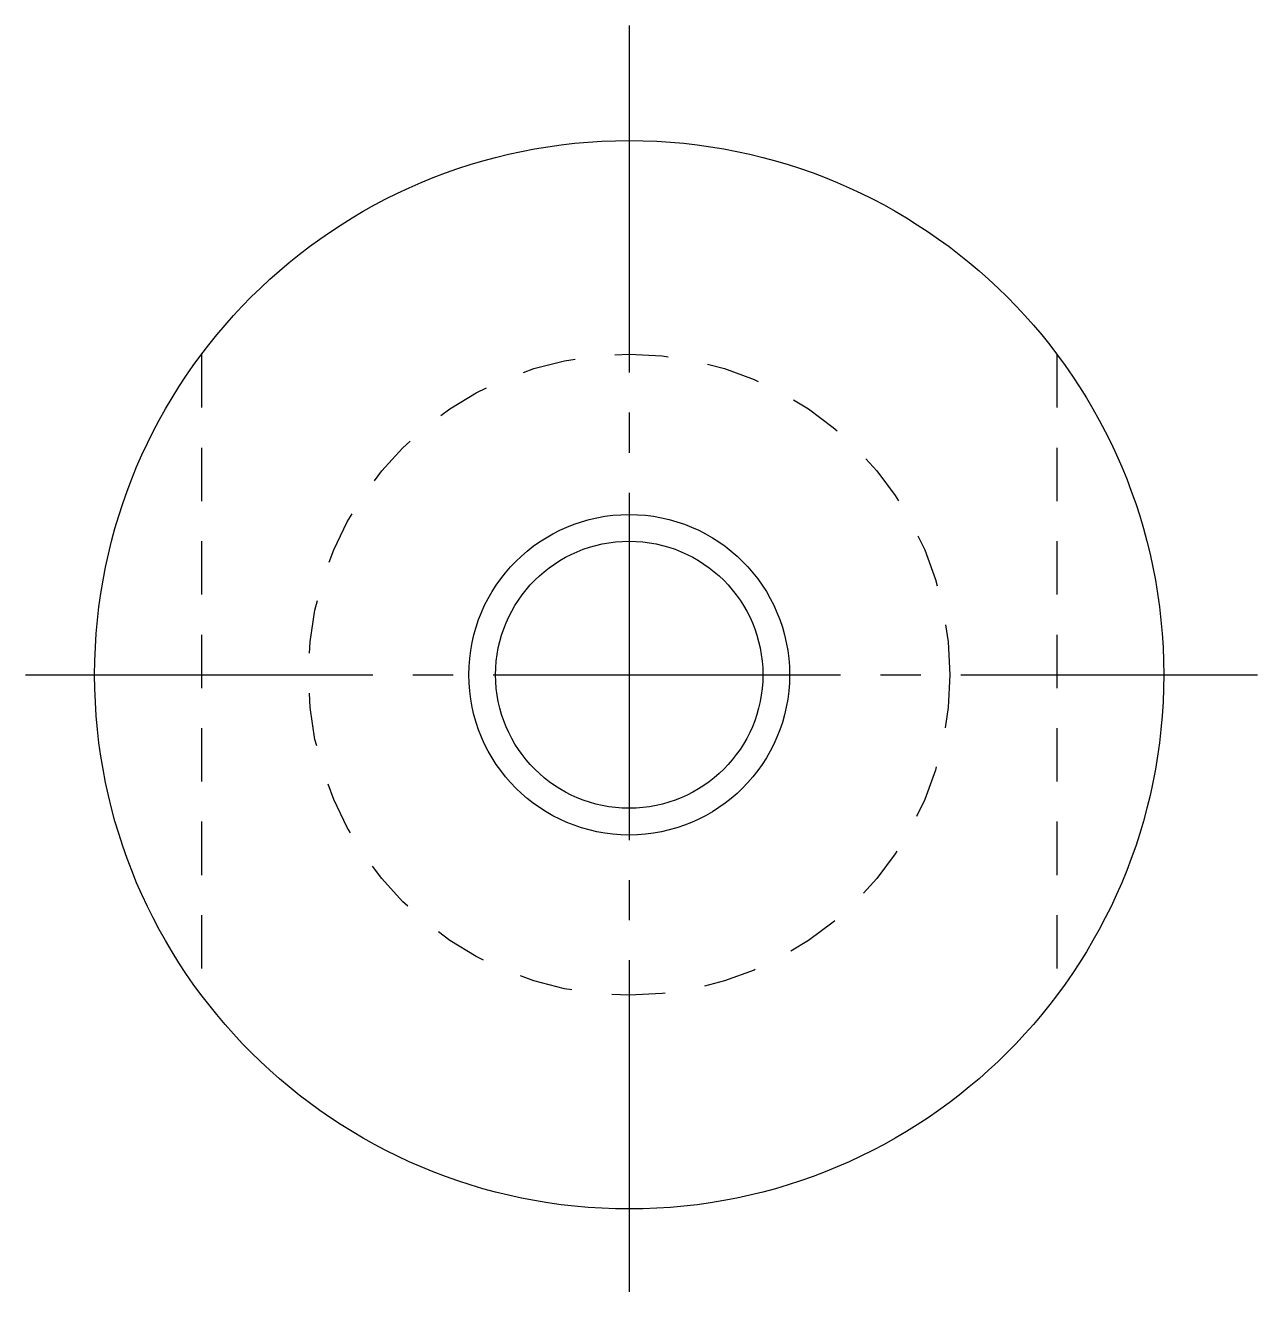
# Model space of a CAD drawing. Extents: x 860 to 943, y -2 to 103.
# Drawn here: x 859.96 to 871.48, y 90.95 to 102.8 of the extents above.
import ezdxf

# ---------------------------------------------------------------- set-up
doc = ezdxf.new("R2010")
doc.units = 0
doc.header["$LTSCALE"] = 0.25
doc.linetypes.add('CENTER', pattern=[17.5, 13, -1.5, 1.5, -1.5])
doc.linetypes.add('DASHED', pattern=[3.5, 2, -1.5])
doc.layers.get('0').update_dxf_attribs({"linetype": 'CONTINUOUS'})
doc.layers.add('CENTER', color=1, linetype='CENTER')

msp = doc.modelspace()

# ---------------------------------------------------------------- linework, layer by layer
at = {"color": 3, "linetype": 'DASHED'}
for p, q in [((861.606, 99.725), (861.606, 93.725)), ((869.606, 99.725), (869.606, 93.725))]:
    msp.add_line(p, q, dxfattribs=at)
for radius in [5, 1.25]:
    msp.add_circle((865.606, 96.725), radius)
msp.add_circle((865.606, 96.725), 3, dxfattribs=at)
at = {"color": 3}
msp.add_circle((865.606, 96.725), 1.5, dxfattribs=at)
at = {"layer": 'CENTER', "color": 1, "linetype": 'CENTER'}
for p, q in [((865.606, 102.803), (865.606, 90.951)), ((859.958, 96.725), (871.484, 96.725))]:
    msp.add_line(p, q, dxfattribs=at)

doc.saveas('drawing.dxf')
